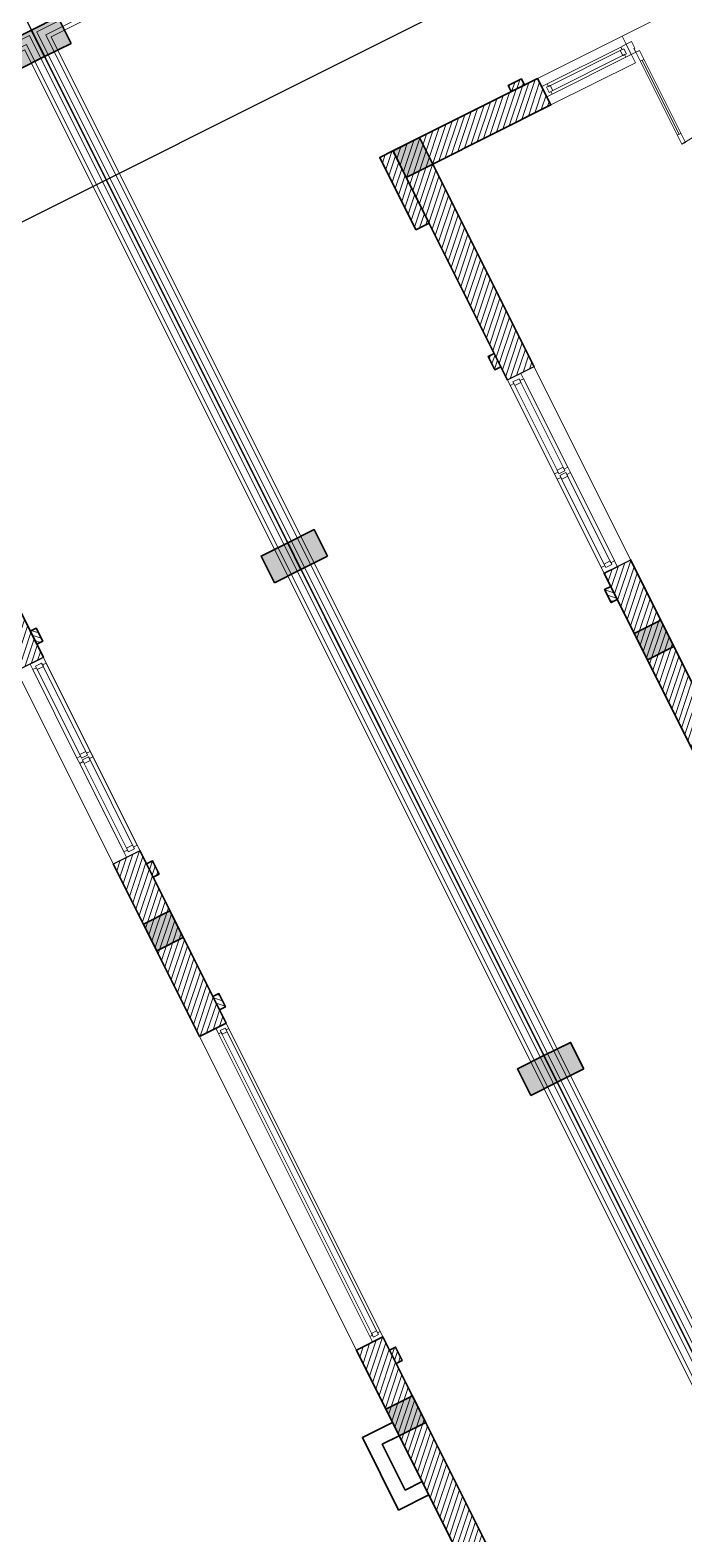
# Model space of a CAD drawing. Header units: millimetres. Extents: x 567980 to 569372, y 2065777 to 2066674.
# Drawn here: x 568885.93 to 568890.78, y 2066338.57 to 2066349.71 of the extents above; entities that cross this region are included whole.
import ezdxf
from ezdxf.xclip import XClip

# ---------------------------------------------------------------- set-up
doc = ezdxf.new("R2010")
doc.units = ezdxf.units.MM
doc.linetypes.add('CENTER', pattern=[3, 1.5, -0.5, 0.5, -0.5])
doc.linetypes.add('HIDDEN2', pattern=[0.1875, 0.125, -0.0625])
for name, color, linetype, lineweight in [('A-COT VACH', 2, 'Continuous', 35), ('A-CUA', 25, 'Continuous', 5), ('A-HATCH', 251, 'Continuous', 5), ('A-NET MANH', 8, 'Continuous', 9), ('A-NET THAY', 125, 'Continuous', 18), ('A-TUONG', 255, 'Continuous', 35), ('boDnv', 54, 'Continuous', 25)]:
    doc.layers.add(name, color=color, linetype=linetype, lineweight=lineweight)
for name, color, linetype in [('ChiaLo', 128, 'CENTER'), ('LoLK', 6, 'Continuous'), ('QH', 7, 'Continuous')]:
    doc.layers.add(name, color=color, linetype=linetype)
pattern_1 = [(45, (-120.698911792133, 437.4999999997672), (-0.02651650429449553, 0.02651650429449554), [])]

# ---------------------------------------------------------------- blocks, each defined once
blk = doc.blocks.new('NEN')
at = {"layer": 'ChiaLo', "ltscale": 5}
for points in [[(196.2286929873517, -37.51924213254824), (148.3875859034015, 58.1347281509079)], [(170.5710462371353, -30.92989512812346), (205.0044594099745, -13.70810494013131)]]:
    blk.add_lwpolyline(points, dxfattribs=at)
at = {"layer": 'LoLK'}
for points in [[(185.7746182456613, -16.61726440628991), (167.8871308834059, -25.56364891957492), (170.5710462370189, -30.92989512812346), (188.4585335998563, -21.98351061460562)], [(196.5079029127955, -17.95763758383691), (188.4585335995071, -21.98351061483845), (196.2286929872353, -37.51924213254824), (204.0234439311316, -32.98428268218413)], [(188.4585335995071, -21.98351061507128), (180.409164286335, -26.00938364630565), (188.4339420431061, -42.05420158314519), (196.2286929873517, -37.51924213278107)]]:
    blk.add_lwpolyline(points, close=True, dxfattribs=at)
blk = doc.blocks.new('NEN NO1')
at = {"layer": 'LoLK'}
for points in [[(-13.63541182340123, 28.99999999674037), (-13.63541182363406, 19.99999999650754), (3.735089916503057, 19.99999999604188), (3.165880380198359, 28.99999999580905)], [(-19.63541182340123, 19.99999999674037), (-19.63541182386689, -3.026798367500305e-09), (-13.63541182433255, -3.492459654808044e-09), (-13.63541182363406, 19.9999999969732)], [(-13.63541182340123, 19.99999999650754), (-13.63541182363406, 10.99999999627471), (4.304299452807754, 10.99999999580905), (3.735089916735888, 19.99999999604188)]]:
    blk.add_lwpolyline(points, close=True, dxfattribs=at)
blk = doc.blocks.new('cot 220')
at = {"layer": 'A-COT VACH'}
h = blk.add_hatch(color=256, dxfattribs=at)
h.dxf.hatch_style = 1
h.paths.add_polyline_path([(110.0000037951395, 109.9999999980937), (-109.9999962048605, 109.9999999980937), (-109.9999962048605, -110.0000000019063), (110.0000037951395, -110.0000000019063)])
blk.add_lwpolyline([(-109.9999962048605, -110.0000000019063), (110.0000037951395, -110.0000000019063), (110.0000037951395, 109.9999999980937), (-109.9999962048605, 109.9999999980937)], close=True, dxfattribs=at)
blk = doc.blocks.new('*U400')
at = {"layer": 'A-CUA', "color": 32}
for points in [[(60, -40.0000000000291), (45.00000000005821, -40), (45.00000000005821, -18.40746915910089), (0, -18.40746915910089), (0, -40), (0, -40), (0, -81.59253080412093), (0, -81.59253080412093), (0, -103.1850616265759), (45.00000000005821, -103.1850616265759), (45.00000000005821, -81.59253080412093), (60, -81.59253080412093)], [(30, -81.59253080415003), (59.99999999994179, -81.59253080415003), (60, -40.0000000000291), (29.99999999994179, -40.0000000000291)], [(639.9999976540549, -40.0000000000291), (654.9999976539967, -40), (654.9999976539967, -18.40746915910089), (699.9999976540549, -18.40746915910089), (699.9999976540549, -40), (699.9999976540549, -40), (699.9999976540549, -81.59253080412093), (699.9999976540549, -81.59253080412093), (699.9999976540549, -103.1850616265759), (654.9999976539967, -103.1850616265759), (654.9999976539967, -81.59253080412093), (639.9999976540549, -81.59253080412093)], [(669.9999976540549, -81.59253080415003), (639.9999976541131, -81.59253080415003), (639.9999976540549, -40.0000000000291), (669.9999976541131, -40.0000000000291)]]:
    blk.add_lwpolyline(points, close=True, dxfattribs=at)
at = {"layer": 'A-CUA', "color": 37, "lineweight": -2}
for points in [[(45.00000000005821, -18.40746915910089), (654.9999976539967, -18.40746915910089), (654.9999976539967, -40), (45.00000000005821, -40)], [(45.00000000005821, -81.59253080412093), (654.9999976539967, -81.59253080412093), (654.9999976539967, -103.1850616265759), (45.00000000005821, -103.1850616265759)]]:
    blk.add_lwpolyline(points, close=True, dxfattribs=at)
blk = doc.blocks.new('*U375')
for p, q in [((90.00000000000283, -99.99999999999753), (50.00000000000306, -99.99999999999864)), ((70.00000000000283, -99.99999999999804), (70.000000000026, -916.6666666666671)), ((2043.33333333334, -99.99999999994078), (2083.33333333334, -99.99999999993975)), ((2063.33333333334, -99.99999999994023), (2063.333333333363, -916.6666666666092)), ((90.000000000026, -916.6666666666661), (50.000000000026, -916.6666666666672)), ((2043.333333333364, -916.6666666666094), (2083.333333333363, -916.6666666666085))]:
    blk.add_line(p, q)
for points in [[(-3.275903171773614e-12, 113.0367899566194), (59.99999999999695, 113.0367899566211), (59.99999999999901, 40.00000000000166), (49.99999999999901, 40.00000000000139), (50, 1.412869821137974e-12), (0, 0)], [(50, 1.412869821137974e-12), (90, 2.52042831050403e-12), (90.00000000002882, -1016.666666666667), (50.00000000002905, -1016.666666666668)], [(2083.333333333338, 6.018300336200262e-11), (2043.333333333338, 5.910386658206697e-11), (2043.333333333367, -1016.666666666609), (2083.333333333366, -1016.666666666608)], [(2133.333333333334, 113.0367899566811), (2073.333333333334, 113.0367899566795), (2073.333333333336, 40.00000000005991), (2083.333333333336, 40.00000000006018), (2083.333333333338, 6.018300336200262e-11), (2133.333333333338, 6.156745147371019e-11)]]:
    blk.add_lwpolyline(points, close=True)
at = {"linetype": 'HIDDEN2'}
for centre, radius, start, end in [((49.99999999973099, 4.31796786878278e-10), 1016.666666667347, 270.0000392677531, 1.752157829518597e-12), ((2083.33333333498, 1.833205028855784e-09), 1016.666666668683, 180.0000000000015, 269.9999607322504)]:
    blk.add_arc(centre, radius, start, end, dxfattribs=at)
blk = doc.blocks.new('phào cửa')
at = {"layer": 'A-HATCH'}
h = blk.add_hatch(dxfattribs=at)
h.set_pattern_fill('ANSI31', color=256, scale=250)
h.set_pattern_definition([(45, (-237697.4602021521, 7620.008552273051), (-22.09708691207961, 22.09708691207961), [])])
h.paths.add_polyline_path([(3.222521627321839e-08, 0), (3.222521627321839e-08, 110), (-49.99999996777478, 110), (-49.99999996778206, 5.820766091346741e-11)])
at = {"layer": 'A-TUONG'}
blk.add_lwpolyline([(3.222521627321839e-08, 0), (3.222521627321839e-08, 110), (-49.99999996777478, 110), (-49.99999996778206, 5.820766091346741e-11)], close=True, dxfattribs=at)
blk = doc.blocks.new('CỦA DI SAU')
at = {"layer": 'A-NET THAY'}
blk.add_line((2199.977334673575, -0.08871254039650012), (3799.977334673575, -0.08871254039650012), dxfattribs=at)
for points in [[(2199.977334673575, -0.08871254039650012), (1499.977337019518, -0.08871251711343575), (1499.977337019518, -220.0887124752039), (2199.977334673575, -220.0887124980213)], [(3799.977334673575, -0.08871254039650012), (4499.977332327631, -0.08882865867053624), (4499.977332327631, -220.088828616761), (3799.977334673575, -220.0887124980213)]]:
    blk.add_lwpolyline(points, close=True, dxfattribs=at)
at = {"layer": 'A-CUA', "xscale": -1}
blk.add_blockref('*U400', (2199.977334673575, -49.29244711709862, 1.05544992030015e-06), dxfattribs=at)
at = {"layer": 'A-CUA', "extrusion": (0, 0, -1), "xscale": -0.7500000000000002, "yscale": 0.7500000000000002, "zscale": -0.7500000000000002}
blk.add_blockref('*U375', (-2199.977334673575, -152.4775087437006), dxfattribs=at)
at = {"layer": 'A-CUA'}
blk.add_blockref('*U400', (3799.977334673575, -49.29244711708907), dxfattribs=at)
at = {"layer": 'A-TUONG', "xscale": -1, "rotation": 90}
blk.add_blockref('phào cửa', (1389.977337019576, -0.08859640870150542, 1.05544992030015e-06), dxfattribs=at)
at = {"layer": 'A-TUONG', "rotation": 270}
blk.add_blockref('phào cửa', (4609.977332327573, -0.08859640870150542, 1.05544992030015e-06), dxfattribs=at)
blk = doc.blocks.new('*U402')
at = {"layer": 'A-CUA', "color": 32}
for points in [[(60, -40.0000000000291), (45.00000000005821, -40), (45.00000000005821, -18.40746915910089), (0, -18.40746915910089), (0, -40), (0, -40), (0, -81.59253080412093), (0, -81.59253080412093), (0, -103.1850616265758), (45.00000000005821, -103.1850616265758), (45.00000000005821, -81.59253080412093), (60, -81.59253080412093)], [(30, -81.59253080415003), (59.99999999994179, -81.59253080415003), (60, -40.0000000000291), (29.99999999994179, -40.0000000000291)], [(792.4999997157423, -81.59253080415003), (762.4999997158005, -81.59253080415003), (762.4999997157423, -40.0000000000291), (792.4999997158005, -40.0000000000291)], [(822.4999997157128, -81.59253080415003), (807.4999997156837, -81.59253080415003), (807.4999997156254, -40.0000000000291), (822.4999997157419, -40.0000000000291), (822.4999997157419, -18.40746915910089), (777.4999997156841, -18.40746915910089), (777.499999715655, -40.0000000000291), (792.4999997158005, -40.0000000000291), (792.4999997157423, -81.59253080415003), (777.4999997156841, -81.59253080415003), (777.4999997156841, -103.1850616265758), (822.4999997157419, -103.1850616265758)], [(807.4999997156837, -81.59253080415003), (837.4999997156254, -81.59253080415003), (837.4999997156837, -40.0000000000291), (807.4999997156254, -40.0000000000291)], [(1539.999999431426, -40.0000000000291), (1554.999999431368, -40), (1554.999999431368, -18.40746915910089), (1599.999999431426, -18.40746915910089), (1599.999999431426, -40), (1599.999999431426, -40), (1599.999999431426, -81.59253080412093), (1599.999999431426, -81.59253080412093), (1599.999999431426, -103.1850616265758), (1554.999999431368, -103.1850616265758), (1554.999999431368, -81.59253080412093), (1539.999999431426, -81.59253080412093)], [(1569.999999431426, -81.59253080415003), (1539.999999431484, -81.59253080415003), (1539.999999431426, -40.0000000000291), (1569.999999431484, -40.0000000000291)]]:
    blk.add_lwpolyline(points, close=True, dxfattribs=at)
at = {"layer": 'A-CUA', "color": 37, "lineweight": -2}
for points in [[(45.00000000005821, -18.40746915910089), (777.4999997156841, -18.40746915910089), (777.4999997156841, -40), (45.00000000005821, -40)], [(45.00000000005821, -81.59253080412093), (777.4999997156841, -81.59253080412093), (777.4999997156841, -103.1850616265758), (45.00000000005821, -103.1850616265758)], [(1554.999999431368, -18.40746915910089), (822.4999997157419, -18.40746915910089), (822.4999997157419, -40), (1554.999999431368, -40)], [(1554.999999431368, -81.59253080412093), (822.4999997157419, -81.59253080412093), (822.4999997157419, -103.1850616265758), (1554.999999431368, -103.1850616265758)]]:
    blk.add_lwpolyline(points, close=True, dxfattribs=at)
blk = doc.blocks.new('*U401')
at = {"layer": 'A-CUA', "color": 32}
for points in [[(60, -40.0000000000291), (45.00000000005821, -40), (45.00000000005821, -18.40746915910089), (0, -18.40746915910089), (0, -40), (0, -40), (0, -81.59253080412093), (0, -81.59253080412093), (0, -103.1850616265759), (45.00000000005821, -103.1850616265759), (45.00000000005821, -81.59253080412093), (60, -81.59253080412093)], [(30, -81.59253080415003), (59.99999999994179, -81.59253080415003), (60, -40.0000000000291), (29.99999999994179, -40.0000000000291)], [(2539.999995077027, -40.0000000000291), (2554.999995076969, -40), (2554.999995076969, -18.40746915910089), (2599.999995077027, -18.40746915910089), (2599.999995077027, -40), (2599.999995077027, -40), (2599.999995077027, -81.59253080412093), (2599.999995077027, -81.59253080412093), (2599.999995077027, -103.1850616265759), (2554.999995076969, -103.1850616265759), (2554.999995076969, -81.59253080412093), (2539.999995077027, -81.59253080412093)], [(2569.999995077027, -81.59253080415003), (2539.999995077085, -81.59253080415003), (2539.999995077027, -40.0000000000291), (2569.999995077085, -40.0000000000291)]]:
    blk.add_lwpolyline(points, close=True, dxfattribs=at)
at = {"layer": 'A-CUA', "color": 37, "lineweight": -2}
for points in [[(45.00000000005821, -18.40746915910089), (2554.999995076969, -18.40746915910089), (2554.999995076969, -40), (45.00000000005821, -40)], [(45.00000000005821, -81.59253080412093), (2554.999995076969, -81.59253080412093), (2554.999995076969, -103.1850616265759), (45.00000000005821, -103.1850616265759)]]:
    blk.add_lwpolyline(points, close=True, dxfattribs=at)
blk = doc.blocks.new('*U406')
at = {"layer": 'A-CUA', "color": 32}
for points in [[(60, -40.0000000000291), (45.00000000005821, -40), (45.00000000005821, -9.99998139324059), (0, -9.99998139324059), (0, -40), (0, -40), (0, -90.00001858677939), (0, -90.00001858677939), (0, -120.0000371835189), (45.00000000005821, -120.0000371835189), (45.00000000005821, -90.00001858677939), (60, -90.00001858677939)], [(30, -90.0000185868085), (59.99999999994179, -90.0000185868085), (60, -40.0000000000291), (29.99999999994179, -40.0000000000291)], [(792.4999971316132, -90.0000185868085), (762.4999971316714, -90.0000185868085), (762.4999971316132, -40.0000000000291), (792.4999971316714, -40.0000000000291)], [(822.4999971315837, -90.0000185868085), (807.4999971315546, -90.0000185868085), (807.4999971314963, -40.0000000000291), (822.4999971316128, -40.0000000000291), (822.4999971316128, -9.99998139324059), (777.499997131555, -9.99998139324059), (777.4999971315259, -40.0000000000291), (792.4999971316714, -40.0000000000291), (792.4999971316132, -90.0000185868085), (777.499997131555, -90.0000185868085), (777.499997131555, -120.0000371835189), (822.4999971316128, -120.0000371835189)], [(807.4999971315546, -90.0000185868085), (837.4999971314963, -90.0000185868085), (837.4999971315546, -40.0000000000291), (807.4999971314963, -40.0000000000291)], [(1539.999994263168, -40.0000000000291), (1554.99999426311, -40), (1554.99999426311, -9.99998139324059), (1599.999994263168, -9.99998139324059), (1599.999994263168, -40), (1599.999994263168, -40), (1599.999994263168, -90.00001858677939), (1599.999994263168, -90.00001858677939), (1599.999994263168, -120.0000371835189), (1554.99999426311, -120.0000371835189), (1554.99999426311, -90.00001858677939), (1539.999994263168, -90.00001858677939)], [(1569.999994263168, -90.0000185868085), (1539.999994263226, -90.0000185868085), (1539.999994263168, -40.0000000000291), (1569.999994263226, -40.0000000000291)]]:
    blk.add_lwpolyline(points, close=True, dxfattribs=at)
at = {"layer": 'A-CUA', "color": 37, "lineweight": -2}
for points in [[(45.00000000005821, -9.99998139324059), (777.499997131555, -9.99998139324059), (777.499997131555, -40), (45.00000000005821, -40)], [(45.00000000005821, -90.00001858677939), (777.499997131555, -90.00001858677939), (777.499997131555, -120.0000371835189), (45.00000000005821, -120.0000371835189)], [(1554.99999426311, -9.99998139324059), (822.4999971316128, -9.99998139324059), (822.4999971316128, -40), (1554.99999426311, -40)], [(1554.99999426311, -90.00001858677939), (822.4999971316128, -90.00001858677939), (822.4999971316128, -120.0000371835189), (1554.99999426311, -120.0000371835189)]]:
    blk.add_lwpolyline(points, close=True, dxfattribs=at)
blk = doc.blocks.new('phao cua 1600')
at = {"layer": 'A-TUONG'}
blk.add_blockref('phào cửa', (-3.221975930500776e-08, 909.9999971324578), dxfattribs=at)
at = {"layer": 'A-TUONG', "xscale": -1, "rotation": 180}
blk.add_blockref('phào cửa', (-3.22215782944113e-08, -909.9999971324578), dxfattribs=at)
blk.add_wipeout([(219.9998840663984, 800.0000000130382), (-0.00011613150309131015, 799.9999939725964), (-0.00011615082803473342, -800.0000002905703), (219.99988380726245, -800.0000002905703)]).dxf.layer = 'A-NET MANH'
at = {"layer": 'A-NET THAY'}
blk.add_lwpolyline([(-0.0001161508298537228, -800.0000002905726), (-0.0001161508280347334, 800.0000000130385), (219.9998838072624, 800.0000000130385), (219.9998838072606, -800.0000002905726)], close=True, dxfattribs=at)
at = {"layer": 'A-CUA', "rotation": 90}
blk.add_blockref('*U406', (-10.00009754393614, -800.0000002905726), dxfattribs=at)
blk = doc.blocks.new('A$C1a95cbaf')
at = {"layer": 'A-HATCH'}
h = blk.add_hatch(dxfattribs=at)
h.set_pattern_fill('ANSI31', color=256, scale=300)
h.set_pattern_definition([(45, (-121341.8622845516, 350750.0096866579), (-26.51650429449553, 26.51650429449553), [])])
h.paths.add_polyline_path([(109.9986200973799, 600.0096868644468), (0.02128792818984948, 600.0009020250291), (0.08119684536359273, 0.08961506490595639), (109.9986201197316, 0.09839511895552278)])
at = {"layer": 'A-TUONG', "elevation": -3.299418517631813e-06}
blk.add_lwpolyline([(110.0585290164163, 0.009689248632639647), (0.05852936845622025, 0.0009026157204061747), (-0.001379550580168143, 600.0009002231527), (109.9986200973799, 600.0096868558321)], close=True, dxfattribs=at)
blk = doc.blocks.new('cum dh a3.3.1.6.7')
at = {"layer": 'A-HATCH'}
h = blk.add_hatch(dxfattribs=at)
h.set_pattern_fill('ANSI31', color=256, scale=0.3, angle=-1.272221872585407e-14)
h.set_pattern_definition(pattern_1)
h.paths.add_polyline_path([(5.274422766407952, -12.41014791512862), (6.778548420639709, -12.30002253316343), (6.778548401081935, -7.829999762587249), (6.998548401053995, -7.82999976282008), (6.998548414558172, -12.52002253360115), (5.288292804500088, -12.62981840665452)])
h.paths.add_polyline_path([(0.797102530952543, -12.91334325983189), (-0.001451704418286681, -12.96397020830773), (-0.001451585907489061, 1.161824911832809e-07), (0.5985484141856432, 1.164153218269348e-07), (0.5985484141856432, -0.2199998837895691), (0.1085484141949564, -0.2199998835567385), (0.1085484139621258, -2.579999767011032), (0.2185484138317406, -2.579999767011032), (0.2185484094079584, -8.539999766740948), (0.1085484095383435, -8.539999766973779), (0.1085484190843999, -12.74381046975031), (0.7834107053931803, -12.69496779493056)])
h = blk.add_hatch(dxfattribs=at)
h.set_pattern_fill('ANSI31', color=256, scale=0.3, angle=-1.272221872585407e-14)
h.set_pattern_definition(pattern_1)
h.paths.add_polyline_path([(6.998548414558172, -5.229999766917899), (6.778548414818943, -5.229999766917899), (6.778548414818943, -3.799999999580905), (6.998548415023834, -3.799999999580905)])
h.paths.add_polyline_path([(5.798571073217317, -8.867611177265644e-05), (6.998548414558172, 1.166481524705887e-07), (6.998548414558172, -2.199999999487773), (6.778548414586112, -2.199999999953434), (6.778548414586112, -0.2199998835567385), (5.798571072984487, -0.2200886758510023)])
h.paths.add_polyline_path([(1.498548414092511, 1.166481524705887e-07), (2.79857107787393, -8.890824392437935e-05), (2.79857107787393, -0.2200889084488153), (1.49854841385968, -0.2199998837895691)])
h.paths.add_polyline_path([(2.088548413710669, -2.469999766908586), (2.088548413943499, -2.579999766778201), (1.978548413841054, -2.579999767011032), (1.978548414306715, -2.469999767141417)])
h.paths.add_polyline_path([(2.08854841417633, -1.669999767094851), (2.088548413943499, -0.2199998835567385), (1.978548414073884, -0.2199998835567385), (1.978548414073884, -1.669999767094851)])
h = blk.add_hatch(dxfattribs=at)
h.set_pattern_fill('ANSI31', color=256, scale=0.3, angle=-1.272221872585407e-14)
h.set_pattern_definition([(45, (-127.6989716938697, 525.0000391579233), (-0.02651650429449553, 0.02651650429449554), [])])
h.paths.add_polyline_path([(10.99848850746639, -5.309960844228044), (11.21848850767128, -5.309960844228044), (11.21848850743845, -3.49996084230952), (10.99848850769922, -3.49996084230952)])
h.paths.add_polyline_path([(12.19846584438346, -4.982971586287022e-05), (10.99848850769922, 3.915815614163876e-05), (10.99848850769922, -1.899960842216387), (11.21848850743845, -1.899960842216387), (11.21848850767128, -0.2199608420487493), (12.19846584438346, -0.2200498296879232)])
h.paths.add_polyline_path([(16.49848850769922, 3.91579233109951e-05), (15.19846583995968, 3.915815614163876e-05), (15.19846583972685, -0.2199608418159187), (16.49848850816488, -0.219960841583088)])
h.paths.add_polyline_path([(15.90848850808106, -1.369960725307465), (15.90848850831389, -0.2199608418159187), (16.01848850818351, -0.2199608418159187), (16.01848850795068, -1.369960725307465)])
h.paths.add_polyline_path([(15.90848850831389, -2.169960725354031), (15.90848850854672, -2.279960725223646), (16.01848850818351, -2.279960725223646), (16.01848850818351, -2.1699607251212)])
at = {"layer": 'A-NET THAY'}
blk.add_lwpolyline([(10.99848850769922, -3.499960842076689), (11.21848850743845, -3.49996084230952), (11.21848850743845, -1.899960842216387), (10.99848850769922, -1.899960842216387)], close=True, dxfattribs=at)
for points, elevation in [([(6.998548414791003, -3.799999999580905), (6.778548414818943, -3.799999999580905), (6.778548414586112, -2.199999999720603), (6.998548414325342, -2.199999999720603)], 1.055449920373658e-09), ([(6.998548414558172, -7.82999976282008), (6.778548414818943, -7.829999762354419), (6.778548414818943, -5.229999766917899), (6.998548414558172, -5.229999766917899)], 1.055449920400763e-09)]:
    blk.add_lwpolyline(points, close=True, dxfattribs=dict(at, elevation=elevation))
at = {"layer": 'A-TUONG', "elevation": 1.055449920468526e-09}
blk.add_lwpolyline([(5.798571073217317, -8.867611177265644e-05), (6.998548414558172, 1.166481524705887e-07), (6.998548414558172, -2.199999999487773), (6.778548414586112, -2.199999999953434), (6.778548414586112, -0.2199998835567385), (5.798571072984487, -0.2200886758510023)], close=True, dxfattribs=at)
at = {"layer": 'A-TUONG'}
blk.add_lwpolyline([(12.19846584438346, -4.982971586287022e-05), (10.99848850769922, 3.915815614163876e-05), (10.99848850769922, -1.899960842216387), (11.21848850743845, -1.899960842216387), (11.21848850767128, -0.2199608420487493), (12.19846584438346, -0.2200498296879232)], close=True, dxfattribs=at)
blk.add_lwpolyline([(10.99848850420676, -5.309960844460875), (11.21848850464448, -5.309960844228044), (11.21848850743845, -3.49996084230952), (10.99848850769922, -3.49996084230952), (10.99848850420676, -5.309960844460875)], dxfattribs=at)
for points, elevation in [([(6.998548414558172, -5.229999766917899), (6.778548414818943, -5.229999766917899), (6.778548414818943, -3.799999999580905), (6.998548415023834, -3.799999999580905), (6.998548414558172, -5.229999766917899)], 1.055449920400763e-09), ([(5.274422766407952, -12.41014791512862), (6.778548420639709, -12.30002253316343), (6.778548401081935, -7.829999762587249), (6.998548401053995, -7.82999976282008), (6.998548414558172, -12.52002253360115), (5.288292804500088, -12.62981840665452), (5.274422766407952, -12.41014791512862)], 1.055449920319448e-09), ([(6.778548414818943, -8.429999767104164), (6.528548414586112, -8.429999766871333), (6.528548414586112, -9.029999767197296), (6.778548414586112, -9.029999766731635)], 1.055449920414316e-09), ([(6.778548414586112, -8.539999766740948), (6.638548414688557, -8.539999766740948), (6.638548414688557, -8.91999976686202), (6.778548414586112, -8.91999976686202)], 1.055449920400763e-09)]:
    blk.add_lwpolyline(points, dxfattribs=dict(at, elevation=elevation))
at = {"layer": 'A-COT VACH', "xscale": 0.001, "yscale": 0.001, "zscale": 0.001, "rotation": 359.9999999999999}
for p in [(11.10848857159726, -0.1106376964598894), (11.10848850384355, -4.10996072483249), (6.888548406539485, -4.409999767085537, 1.055449920346553e-09), (6.888548406539485, -8.429999766871333, 1.055449920468526e-09)]:
    blk.add_blockref('cot 220', p, dxfattribs=at)
at = {"layer": 'A-CUA', "zscale": 0.001}
for name, p, xscale, yscale, rotation in [('*U402', (10.99848850723356, -3.499960841611028), 0.001, 0.001, 90), ('*U402', (6.870140945538878, -3.799999999580905, 1.055449920414316e-09), 0.001, 0.001, 90), ('*U401', (7.016955883940682, -7.829999762121588, 1.055449920454973e-09), -0.0009999999999999998, 0.0009999999999999998, 270)]:
    blk.add_blockref(name, p, dxfattribs=dict(at, xscale=xscale, yscale=yscale, rotation=rotation))
at = {"layer": 'A-TUONG', "yscale": 0.001, "zscale": 0.001}
for name, p, xscale, rotation in [('A$C1a95cbaf', (10.88848988735117, -0.5999704925343394, 3.299418517791071e-09), 0.001, 359.9999999999999), ('CỦA DI SAU', (10.69848850741982, 3.888295032083988e-05, -1.055449920265238e-09), 0.001, 359.9999999999999), ('phào cửa', (6.998548401286826, -5.119999767048284, 1.055449920400763e-09), -0.001, 359.9999999999999), ('phào cửa', (6.998548401286826, -7.939999762689695, 1.055449920373658e-09), 0.001, 179.9999999999999)]:
    blk.add_blockref(name, p, dxfattribs=dict(at, xscale=xscale, rotation=rotation))
at = {"layer": 'A-TUONG', "yscale": 0.001, "zscale": 0.001, "rotation": 359.9999999999999}
for p, xscale in [((10.99848851002753, -2.699960845056921), 0.001), ((6.998548414325342, -2.999999999301508, 1.055449920441421e-09), -0.001)]:
    blk.add_blockref('phao cua 1600', p, dxfattribs=dict(at, xscale=xscale))
blk = doc.blocks.new('MBT1 A1')
at = {"layer": 'A-NET THAY'}
blk.add_lwpolyline([(0, -2), (0, 0), (6, 0), (6, -1.999999999767169)], dxfattribs=at)
blk = doc.blocks.new('MBT1 NO1')
at = {"layer": 'LoLK'}
ref = blk.add_blockref('cum dh a3.3.1.6.7', (-11.63541181688197, 11), dxfattribs=dict(at, rotation=90))
XClip(ref).set_block_clipping_path([(-8.86793109215796, -14.866152243805118), (18.0000000030268, 0.7600365094840527)])
at = {"layer": 'LoLK', "xscale": -1}
blk.add_blockref('MBT1 A1', (-13.63541181990877, 20.00000000931323), dxfattribs=at)
at = {"layer": 'LoLK'}
blk.add_blockref('NEN NO1', (3.492459654808044e-09, 3.725290298461914e-09), dxfattribs=at)
blk = doc.blocks.new('rkg2')
at = {"layer": 'A-NET THAY'}
for points in [[(2.384185791015625e-07, -14966.02260791707), (2.868473529815674e-07, -17972.01661115565), (9000.000000763685, -17402.80707519274), (9000.00000050664, -9.439536370337009e-07), (0, -5.900510586798191e-07), (3.166496753692627e-08, -1999.999999657855)], [(3820.469334064052, -17700.32916262641), (8970.000000763685, -17374.64450028603), (8970.00000050664, -30.00000094276038), (30.00000000093132, -30.00000059124432), (30.00000003259629, -1999.999999656662)], [(3817.313364493661, -17650.42886346823), (8920.000000761822, -17327.70687544151), (8920.000000508502, -80.00000094081042), (80.00000000093132, -80.00000059319427), (80.00000003166497, -1999.999999654712)], [(110.0000002384186, -14959.0656024779), (110.0000002849847, -17854.83982561933), (8890.000000761822, -17299.54430053479), (8890.000000508502, -110.0000009396172), (110.0000000018626, -110.0000005943875), (110.000000031665, -1999.999999653519)]]:
    blk.add_lwpolyline(points, dxfattribs=at)
at = {"layer": 'A-COT VACH'}
for p in [(8889.9999967115, -109.9999998683925), (8889.9999967115, -4359.999999868392), (8889.9999967115, -8609.999999868392)]:
    blk.add_blockref('cot 220', p, dxfattribs=at)
blk = doc.blocks.new('rkg3')
at = {"layer": 'A-NET THAY'}
for points in [[(9000.000000566244, -2000.000000011642), (9000.000000502914, -3.539025783538818e-07), (0, 0), (3.632158041000366e-07, -17402.80707404017), (9000.000001046807, -16833.59753766097), (9000.000000949949, -13827.60353500699)], [(8970.000000566244, -2000.000000010477), (8970.000000502914, -30.00000035273843), (30, -30.00000000116415), (30.00000036135316, -17370.8497688924), (5175.743503795937, -17045.40462737111)], [(8920.000000568107, -2000.000000008615), (8920.00000050664, -80.00000035064295), (80, -80.00000000325963), (80.00000036135316, -17317.58759364649), (5172.587534224615, -16995.50432821293)], [(8890.000000568107, -2000.000000007451), (8890.00000050664, -110.0000003494788), (110.0000000018626, -110.0000000044238), (110.0000003613532, -17285.63028849871), (8890.000001043081, -16730.3347630077), (8890.000000949949, -13834.34076035395)]]:
    blk.add_lwpolyline(points, dxfattribs=at)
at = {"layer": 'A-COT VACH', "xscale": -1}
for p in [(110.0000037960708, -109.9999999981374), (110.0000037960708, -4359.999999998137), (110.0000037960708, -8609.999999998137)]:
    blk.add_blockref('cot 220', p, dxfattribs=at)
blk = doc.blocks.new('CUM CONG A3-A3.1-A6-A7')
at = {"layer": 'QH', "xscale": 0.001, "yscale": 0.001, "zscale": 0.001}
for name, p in [('rkg2', (11.00000000919681, -6.984919309616089e-10)), ('rkg3', (20.00000000919681, -4.656612873077393e-10))]:
    blk.add_blockref(name, p, dxfattribs=at)
blk = doc.blocks.new('MB CONG KHU A')
at = {"layer": 'LoLK'}
ref = blk.add_blockref('CUM CONG A3-A3.1-A6-A7', (123.1724055062514, 100.1197431974579), dxfattribs=dict(at, rotation=26.57180110630141))
XClip(ref).set_block_clipping_path([(4.656612873077393e-10, 0.0022573473397642374), (29.000000010011718, -1.1641532182693481e-09), (29.00000001047738, -16.83359754504636), (28.642007475020364, -17.977873174240813), (4.119147074175999, -19.215879885014147), (-1.0736700578127056, -14.556867795996368), (-0.7457809168845415, -0.7707536346279085)])

msp = doc.modelspace()

# ---------------------------------------------------------------- block references
at = {"layer": 'boDnv'}
msp.add_blockref('NEN', (568697.4807461541, 2066371.697269554), dxfattribs=at)

# ---------------------------------------------------------------- next in the draw order: block references
at = {"layer": 'LoLK', "rotation": 296.5718179020918}
msp.add_blockref('MBT1 NO1', (568874.1511741842, 2066328.57221157), dxfattribs=at)

# ---------------------------------------------------------------- next in the draw order: block references
at = {"layer": 'LoLK'}
msp.add_blockref('MB CONG KHU A', (568744.8793870007, 2066240.647631037), dxfattribs=at)

doc.saveas('drawing.dxf')
